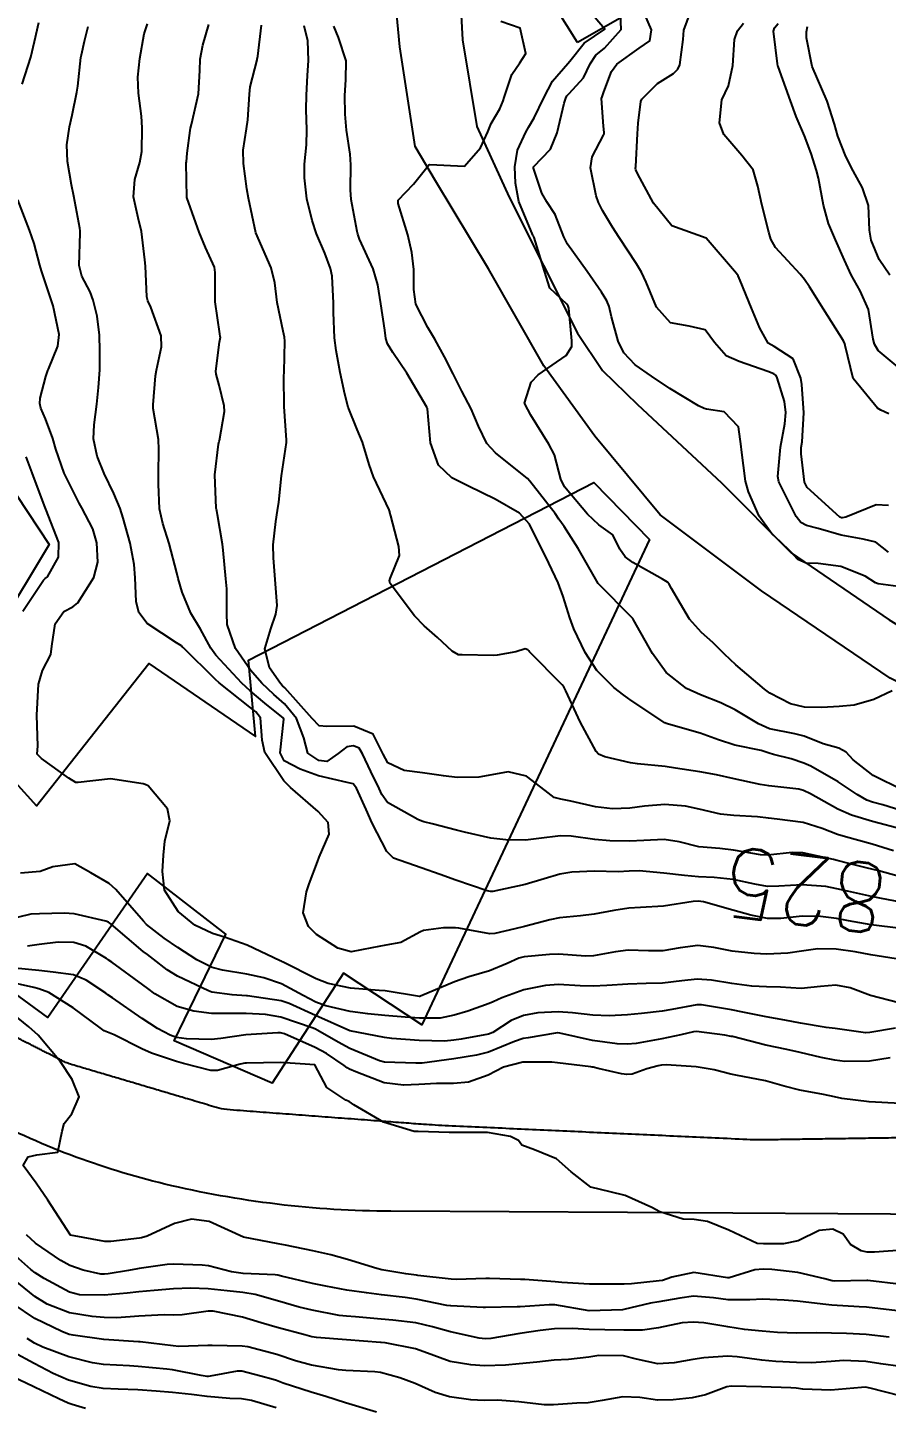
# Model space of a CAD drawing. Header units: metres. Extents: x 307586 to 320046, y 7427249 to 7434250.
# Drawn here: x 319321.3 to 319370.9, y 7429084.1 to 7429163.7 of the extents above; entities that cross this region are included whole.
import ezdxf
from ezdxf.enums import TextEntityAlignment as Align

# ---------------------------------------------------------------- set-up
doc = ezdxf.new("R2010")
doc.units = ezdxf.units.M
doc.header["$MEASUREMENT"] = 0
for name, color, linetype in [('Cotas', 45, 'Continuous'), ('Curvas de Nivel 1m', 11, 'Continuous'), ('Curvas de Nivel 5m', 15, 'Continuous'), ('Edificações', 30, 'Continuous'), ('Vias Primárias', 230, 'Continuous'), ('Vias Secundárias', 230, 'Continuous')]:
    doc.layers.add(name, color=color, linetype=linetype)
doc.styles.add('Style-STANDARD', font='STANDARD.shx')

msp = doc.modelspace()

# ---------------------------------------------------------------- linework, layer by layer
at = {"layer": 'Curvas de Nivel 1m', "flags": 128}
for points, elevation in [([(319371.179, 7429125.384), (319370.128, 7429124.885), (319368.987, 7429124.549), (319368.123, 7429124.472), (319367.135, 7429124.418), (319366.123, 7429124.445), (319365.315, 7429124.642), (319364.131, 7429125.245), (319363.822, 7429125.473), (319362.154, 7429126.887), (319361.509, 7429127.5), (319360.836, 7429128.176), (319360.175, 7429128.75), (319359.497, 7429129.527), (319358.449, 7429131.298), (319358.318, 7429131.539), (319358.214, 7429131.666), (319357.93, 7429131.829), (319356.225, 7429132.804), (319355.784, 7429133.122), (319355.467, 7429133.571), (319355.056, 7429134.393), (319354.247, 7429134.976), (319353.595, 7429135.597), (319352.276, 7429137.171), (319352.053, 7429137.613), (319351.691, 7429139.013), (319351.372, 7429139.624), (319350.328, 7429141.314), (319350.153, 7429141.642), (319349.973, 7429142.007), (319350.349, 7429143.215), (319350.761, 7429143.634), (319352.364, 7429144.761), (319352.704, 7429145.272), (319352.693, 7429145.607), (319352.518, 7429147.492), (319352.488, 7429147.609), (319352.404, 7429147.719), (319351.429, 7429148.64), (319351.117, 7429149.63), (319350.523, 7429151.568), (319350.492, 7429151.639), (319350.476, 7429151.663), (319350.454, 7429151.708), (319349.635, 7429153.648), (319349.437, 7429154.697), (319349.406, 7429155.651), (319349.555, 7429156.602), (319350.033, 7429157.645), (319350.215, 7429157.955), (319350.531, 7429158.483), (319351.072, 7429159.632), (319351.579, 7429160.603), (319352.463, 7429161.612), (319352.574, 7429161.752), (319353.403, 7429162.784), (319354.593, 7429163.59), (319352.906, 7429165.607)], 831), ([(319370.978, 7429133.389), (319370.242, 7429133.973), (319369.505, 7429134.143), (319368.242, 7429134.377), (319366.92, 7429134.759), (319366.248, 7429134.932), (319365.908, 7429135.103), (319365.644, 7429135.449), (319365.011, 7429136.72), (319364.654, 7429137.464), (319364.593, 7429137.773), (319364.743, 7429139.463), (319364.986, 7429140.798), (319365.052, 7429141.459), (319364.973, 7429142.094), (319364.549, 7429143.467), (319364.482, 7429143.596), (319364.355, 7429143.684), (319364.004, 7429143.826), (319362.362, 7429144.402), (319361.599, 7429144.736), (319360.924, 7429145.512), (319360.383, 7429146.225), (319359.466, 7429146.45), (319358.389, 7429146.638), (319357.587, 7429147.548), (319356.982, 7429148.989), (319356.727, 7429149.557), (319356.43, 7429150.052), (319355.42, 7429151.575), (319355.046, 7429152.168), (319354.468, 7429153.129), (319354.236, 7429153.592), (319354.096, 7429153.975), (319353.774, 7429155.597), (319353.879, 7429156.22), (319354.521, 7429157.469), (319354.556, 7429157.556), (319354.562, 7429157.589), (319354.562, 7429157.628), (319354.527, 7429157.995), (319354.418, 7429159.591), (319354.443, 7429159.692), (319354.549, 7429159.975), (319354.99, 7429161.16), (319355.292, 7429161.579), (319356.582, 7429162.494), (319357.208, 7429162.932), (319357.287, 7429163.553), (319356.609, 7429165.152)], 833), ([(319320.976, 7429160.422), (319321.479, 7429161.986), (319321.674, 7429162.886), (319321.929, 7429163.98)], 823), ([(319372.011, 7429114.55), (319370.407, 7429114.988), (319370.01, 7429115.088), (319369.764, 7429115.147), (319368.683, 7429115.41), (319368.015, 7429115.586), (319367.795, 7429115.643), (319366.022, 7429116.03), (319365.416, 7429116.055), (319364.019, 7429115.89), (319363.588, 7429115.906), (319362.023, 7429116.191), (319361.248, 7429116.274), (319360.026, 7429116.377), (319358.899, 7429116.658), (319358.032, 7429116.807), (319356.845, 7429116.737), (319356.03, 7429116.7), (319354.887, 7429116.72), (319354.031, 7429116.798), (319352.65, 7429116.987), (319352.034, 7429117.009), (319350.799, 7429116.855), (319350.03, 7429116.765), (319348.896, 7429116.781), (319348.031, 7429116.88), (319346.494, 7429117.218), (319346.038, 7429117.336), (319344.631, 7429117.701), (319344.157, 7429117.821), (319344.044, 7429117.854), (319343.808, 7429117.95), (319342.055, 7429118.93), (319341.731, 7429119.406), (319341.576, 7429119.737), (319341.087, 7429120.736), (319340.618, 7429121.752), (319340.42, 7429122.079), (319340.097, 7429122.212), (319339.704, 7429122.157), (319339.201, 7429121.769), (319338.549, 7429121.312), (319338.087, 7429121.36), (319337.455, 7429121.786), (319337.227, 7429122.664), (319336.811, 7429123.793), (319336.121, 7429124.631), (319335.496, 7429125.179), (319334.812, 7429125.82), (319334.144, 7429126.575), (319333.278, 7429127.839), (319332.804, 7429129.216), (319332.78, 7429129.844), (319332.776, 7429131.272), (319332.73, 7429131.845), (319332.574, 7429133.502), (319332.531, 7429133.847), (319332.25, 7429135.557), (319332.199, 7429135.797), (319332.188, 7429135.851), (319332.172, 7429135.933), (319332.098, 7429137.853), (319332.301, 7429139.623), (319332.344, 7429139.808), (319332.358, 7429139.849), (319332.658, 7429141.517), (319332.627, 7429141.847), (319332.345, 7429143.032), (319332.171, 7429143.673), (319332.15, 7429143.853), (319332.37, 7429145.522), (319332.41, 7429145.812), (319332.406, 7429145.85), (319332.375, 7429145.998), (319332.12, 7429147.854), (319332.113, 7429149.547), (319332.063, 7429149.855), (319331.561, 7429150.984), (319331.187, 7429151.869), (319331.003, 7429152.416), (319330.473, 7429153.88), (319330.445, 7429155.88), (319330.447, 7429155.927), (319330.501, 7429156.429), (319330.66, 7429157.739), (319330.682, 7429157.878), (319330.74, 7429158.091), (319331.156, 7429159.871), (319331.217, 7429161.216), (319331.249, 7429161.87), (319331.39, 7429162.677), (319331.741, 7429163.863)], 826), ([(319371.811, 7429131.376), (319370.381, 7429131.564), (319370.215, 7429131.616), (319369.618, 7429132.007), (319368.224, 7429132.571), (319366.913, 7429132.746), (319366.226, 7429132.768), (319365.745, 7429132.964), (319365.306, 7429133.454), (319364.751, 7429133.975), (319364.243, 7429134.46), (319363.501, 7429135.478), (319362.887, 7429136.87), (319362.73, 7429137.486), (319362.482, 7429139.307), (319362.466, 7429139.488), (319362.32, 7429140.631), (319361.49, 7429141.503), (319360.476, 7429141.66), (319360.335, 7429141.697), (319360.013, 7429141.847), (319358.346, 7429142.839), (319357.295, 7429143.551), (319356.359, 7429144.218), (319355.694, 7429144.898), (319355.366, 7429145.575), (319354.985, 7429146.99), (319354.844, 7429147.583), (319354.725, 7429147.904), (319354.411, 7429148.4), (319353.587, 7429149.598), (319352.447, 7429151.185), (319352.235, 7429151.613), (319351.732, 7429152.888), (319351.256, 7429153.628), (319350.967, 7429154.122), (319350.492, 7429155.577), (319350.483, 7429155.64), (319351.46, 7429156.674), (319351.854, 7429157.62), (319352.251, 7429159.325), (319352.349, 7429159.613), (319352.417, 7429159.739), (319352.547, 7429159.881), (319353.37, 7429160.793), (319353.761, 7429161.598), (319354.082, 7429162.09), (319354.582, 7429162.5), (319355.55, 7429163.576), (319355.501, 7429164.475)], 832), ([(319370.978, 7429136.097), (319370.27, 7429136.12), (319369.751, 7429135.922), (319368.509, 7429135.417), (319368.296, 7429135.376), (319368.253, 7429135.381), (319368.173, 7429135.421), (319366.278, 7429137.126), (319366.119, 7429137.442), (319365.924, 7429139.071), (319365.942, 7429139.445), (319365.985, 7429139.768), (319366.08, 7429141.444), (319365.973, 7429143.07), (319365.922, 7429143.446), (319365.474, 7429144.563), (319364.371, 7429145.28), (319364.037, 7429145.473), (319363.543, 7429146.321), (319363.069, 7429147.483), (319362.419, 7429149.09), (319362.291, 7429149.362), (319362.2, 7429149.493), (319360.453, 7429151.52), (319358.46, 7429152.243), (319357.41, 7429153.551), (319356.49, 7429155.266), (319356.395, 7429155.465), (319356.377, 7429155.562), (319356.386, 7429155.671), (319356.49, 7429157.561), (319356.529, 7429158.178), (319356.679, 7429159.421), (319356.735, 7429159.558), (319357.637, 7429160.468), (319358.565, 7429161.031), (319358.821, 7429161.285), (319358.925, 7429161.536), (319359.118, 7429163.005), (319359.158, 7429163.534), (319359.549, 7429164.585)], 834), ([(319372.218, 7429143.509), (319370.377, 7429145.033), (319370.163, 7429145.402), (319370.094, 7429145.695), (319369.812, 7429147.406), (319369.339, 7429148.485), (319368.828, 7429149.416), (319368.435, 7429150.255), (319367.908, 7429151.425), (319367.515, 7429152.377), (319367.215, 7429153.433), (319366.931, 7429154.993), (319366.817, 7429155.437), (319366.508, 7429156.424), (319366.119, 7429157.446), (319365.64, 7429158.559), (319365.316, 7429159.458), (319364.607, 7429161.435), (319364.596, 7429161.47), (319364.59, 7429161.486), (319364.574, 7429161.587), (319364.334, 7429163.473), (319364.397, 7429163.67), (319364.6, 7429163.932)], 836), ([(319371.694, 7429111.654), (319369.978, 7429111.88), (319368.67, 7429112.1), (319367.981, 7429112.235), (319367.054, 7429112.358), (319365.982, 7429112.369), (319364.758, 7429112.236), (319363.981, 7429112.232), (319363.026, 7429112.436), (319361.985, 7429112.722), (319360.302, 7429113.194), (319359.99, 7429113.238), (319359.692, 7429113.216), (319357.987, 7429112.957), (319356.666, 7429112.874), (319355.986, 7429112.837), (319355.112, 7429112.701), (319353.982, 7429112.48), (319353.188, 7429112.391), (319351.98, 7429112.272), (319351.431, 7429112.163), (319349.974, 7429111.77), (319349.414, 7429111.638), (319348.252, 7429111.373), (319347.968, 7429111.347), (319346.183, 7429111.678), (319345.973, 7429111.706), (319345.292, 7429111.69), (319344.135, 7429111.543), (319343.969, 7429111.474), (319342.826, 7429110.855), (319341.957, 7429110.702), (319341.147, 7429110.546), (319339.951, 7429110.305), (319339.189, 7429110.526), (319337.966, 7429111.32), (319337.503, 7429111.785), (319337.199, 7429112.569), (319337.384, 7429113.786), (319337.544, 7429114.237), (319338.01, 7429115.513), (319338.118, 7429115.778), (319338.691, 7429117.112), (319338.64, 7429117.774), (319338.049, 7429118.417), (319336.455, 7429119.796), (319336.069, 7429120.179), (319334.97, 7429121.817), (319334.826, 7429122.545), (319334.728, 7429123.821), (319334.463, 7429124.172), (319334.119, 7429124.45), (319332.348, 7429125.848), (319332.136, 7429126.036), (319330.262, 7429127.879), (319330.215, 7429127.931), (319330.164, 7429127.986), (319329.882, 7429128.167), (319328.177, 7429129.271), (319327.703, 7429129.905), (319327.554, 7429130.541), (319327.492, 7429131.907), (319327.435, 7429132.688), (319327.207, 7429133.91), (319326.799, 7429135.363), (319326.623, 7429135.916), (319326.266, 7429136.79), (319325.704, 7429137.929), (319325.297, 7429138.939), (319325.081, 7429139.938), (319325.12, 7429140.747), (319325.277, 7429141.936), (319325.372, 7429142.9), (319325.457, 7429143.933), (319325.448, 7429145.018), (319325.439, 7429145.934), (319325.3, 7429147.026), (319325.072, 7429147.94), (319324.898, 7429148.433), (319324.417, 7429149.339), (319324.267, 7429149.952), (319324.328, 7429151.838), (319324.321, 7429151.951), (319324.293, 7429152.103), (319323.962, 7429153.955), (319323.822, 7429154.614), (319323.586, 7429155.959), (319323.555, 7429156.912), (319323.701, 7429157.958), (319323.856, 7429158.63), (319324.135, 7429159.954), (319324.19, 7429160.31), (319324.364, 7429161.952), (319324.392, 7429162.125), (319324.577, 7429162.901), (319324.789, 7429163.748)], 824), ([(319371.262, 7429116.146), (319370.03, 7429116.536), (319368.5, 7429116.949), (319368.038, 7429117.089), (319367.155, 7429117.429), (319366.046, 7429117.787), (319364.551, 7429117.966), (319364.048, 7429118.027), (319363.408, 7429118.117), (319362.05, 7429118.188), (319361.285, 7429118.263), (319360.053, 7429118.544), (319359.261, 7429118.728), (319358.056, 7429118.816), (319356.885, 7429118.721), (319356.053, 7429118.614), (319355.051, 7429118.574), (319354.054, 7429118.684), (319352.644, 7429119.017), (319352.058, 7429119.133), (319351.679, 7429119.234), (319351.163, 7429119.624), (319350.075, 7429120.466), (319349.017, 7429120.712), (319348.076, 7429120.537), (319347.333, 7429120.408), (319346.074, 7429120.39), (319345.297, 7429120.47), (319344.077, 7429120.641), (319343.012, 7429120.788), (319342.085, 7429121.23), (319341.805, 7429121.734), (319341.238, 7429122.877), (319340.109, 7429123.34), (319338.563, 7429123.321), (319338.109, 7429123.37), (319337.718, 7429123.784), (319336.131, 7429125.558), (319336.004, 7429125.675), (319335.876, 7429125.804), (319335.238, 7429126.722), (319334.986, 7429127.818), (319335.33, 7429128.968), (319335.622, 7429129.808), (319335.685, 7429130.313), (319335.57, 7429131.81), (319335.48, 7429133.065), (319335.464, 7429133.812), (319335.607, 7429135.17), (319335.717, 7429135.808), (319335.779, 7429136.288), (319335.941, 7429137.805), (319336.225, 7429139.724), (319336.237, 7429139.801), (319336.234, 7429139.871), (319336.101, 7429141.803), (319336.078, 7429143.532), (319336.089, 7429143.804), (319336.141, 7429145.574), (319336.119, 7429145.804), (319336.029, 7429146.154), (319335.692, 7429147.811), (319335.552, 7429148.951), (319335.338, 7429149.816), (319334.453, 7429151.83), (319334.033, 7429153.834), (319333.94, 7429154.374), (319333.739, 7429155.838), (319333.736, 7429156.606), (319333.917, 7429157.836), (319334.002, 7429158.362), (319334.09, 7429159.835), (319334.124, 7429160.26), (319334.533, 7429161.83), (319334.543, 7429161.86), (319334.575, 7429162.048), (319334.792, 7429163.827)], 827), ([(319371.809, 7429117.372), (319370.047, 7429117.834), (319368.839, 7429118.197), (319368.054, 7429118.56), (319366.463, 7429119.436), (319366.066, 7429119.628), (319365.806, 7429119.704), (319364.069, 7429119.908), (319363.567, 7429119.979), (319362.075, 7429120.3), (319361.053, 7429120.531), (319360.081, 7429120.711), (319358.688, 7429120.927), (319358.085, 7429121.007), (319356.478, 7429121.165), (319356.088, 7429121.219), (319354.606, 7429121.582), (319354.243, 7429121.736), (319354.096, 7429121.888), (319353.181, 7429123.599), (319352.36, 7429125.379), (319352.229, 7429125.609), (319352.135, 7429125.733), (319350.246, 7429127.639), (319350.213, 7429127.689), (319350.164, 7429127.759), (319349.995, 7429127.811), (319349.464, 7429127.647), (319348.379, 7429127.438), (319348.16, 7429127.435), (319346.366, 7429127.472), (319346.16, 7429127.466), (319345.787, 7429127.686), (319344.937, 7429128.465), (319344.177, 7429129.133), (319343.619, 7429129.716), (319342.211, 7429131.588), (319342.182, 7429131.73), (319342.214, 7429131.876), (319342.75, 7429133.202), (319342.716, 7429133.725), (319342.251, 7429135.502), (319342.201, 7429135.679), (319342.187, 7429135.731), (319342.145, 7429135.841), (319341.249, 7429137.746), (319340.993, 7429138.453), (319340.609, 7429139.755), (319340.314, 7429140.485), (319339.795, 7429141.765), (319339.594, 7429142.514), (319339.331, 7429143.77), (319339.1, 7429145.038), (319339.005, 7429145.774), (319338.938, 7429147.231), (319338.943, 7429147.775), (319338.87, 7429149.324), (319338.763, 7429149.777), (319338.436, 7429150.656), (319337.968, 7429151.785), (319337.708, 7429152.54), (319337.405, 7429153.791), (319337.263, 7429155.014), (319337.273, 7429155.792), (319337.378, 7429156.923), (319337.402, 7429157.791), (319337.358, 7429158.968), (319337.376, 7429159.792), (319337.438, 7429160.913), (319337.499, 7429161.791), (319337.455, 7429162.92), (319337.248, 7429163.793)], 828), ([(319372.053, 7429118.352), (319370.644, 7429118.797), (319370.059, 7429118.951), (319369.732, 7429119.068), (319369.166, 7429119.403), (319368.074, 7429120.129), (319366.485, 7429121.038), (319366.09, 7429121.214), (319365.365, 7429121.451), (319364.339, 7429121.71), (319364.096, 7429121.792), (319363.63, 7429121.942), (319362.101, 7429122.255), (319361.156, 7429122.556), (319360.107, 7429122.941), (319358.15, 7429123.502), (319358.113, 7429123.518), (319358.065, 7429123.54), (319356.126, 7429124.826), (319355.691, 7429125.129), (319355.118, 7429125.575), (319354.148, 7429126.566), (319353.465, 7429127.597), (319352.811, 7429128.969), (319352.574, 7429129.606), (319352.201, 7429130.83), (319351.906, 7429131.615), (319351.36, 7429132.759), (319350.941, 7429133.629), (319350.704, 7429134.099), (319350.247, 7429135.004), (319349.683, 7429135.646), (319348.265, 7429136.459), (319346.739, 7429137.213), (319346.279, 7429137.428), (319345.772, 7429137.688), (319345.001, 7429138.41), (319344.531, 7429139.707), (319344.363, 7429141.679), (319344.358, 7429141.71), (319344.352, 7429141.729), (319344.334, 7429141.776), (319343.183, 7429143.722), (319342.365, 7429144.932), (319342.053, 7429145.418), (319341.961, 7429145.736), (319341.899, 7429146.218), (319341.666, 7429147.741), (319341.501, 7429148.831), (319341.222, 7429149.748), (319340.449, 7429151.466), (319340.341, 7429151.761), (319340.303, 7429151.913), (319339.968, 7429153.765), (319339.917, 7429154.327), (319339.946, 7429155.765), (319339.894, 7429156.374), (319339.684, 7429157.768), (319339.62, 7429158.681), (319339.586, 7429159.77), (319339.651, 7429160.674), (319339.676, 7429161.769), (319339.234, 7429163.126), (319338.951, 7429163.776)], 829), ([(319371.045, 7429149.391), (319370.436, 7429150.288), (319369.967, 7429151.405), (319369.875, 7429151.989), (319369.815, 7429153.407), (319369.472, 7429154.426), (319368.928, 7429155.416), (319368.511, 7429156.246), (319368.053, 7429157.425), (319367.85, 7429158.106), (319367.437, 7429159.431), (319366.573, 7429161.44), (319366.247, 7429163.103), (319366.25, 7429163.445), (319366.298, 7429163.744)], 837), ([(319371.412, 7429109.914), (319369.954, 7429110.148), (319369.049, 7429110.311), (319367.959, 7429110.472), (319366.901, 7429110.488), (319365.957, 7429110.354), (319365.173, 7429110.233), (319363.954, 7429110.182), (319363.213, 7429110.219), (319361.956, 7429110.353), (319360.893, 7429110.567), (319359.96, 7429110.679), (319358.946, 7429110.537), (319357.955, 7429110.375), (319357.129, 7429110.375), (319355.956, 7429110.4), (319355.215, 7429110.311), (319353.95, 7429110.076), (319353.479, 7429110.066), (319351.951, 7429110.175), (319351.406, 7429110.16), (319349.949, 7429110.029), (319349.629, 7429109.954), (319348.968, 7429109.645), (319347.938, 7429109.217), (319346.744, 7429108.863), (319345.932, 7429108.586), (319343.961, 7429107.747), (319343.923, 7429107.74), (319343.898, 7429107.735), (319341.926, 7429108.062), (319341.575, 7429108.085), (319339.927, 7429108.208), (319338.64, 7429108.479), (319337.933, 7429108.749), (319336.002, 7429109.74), (319335.943, 7429109.772), (319335.924, 7429109.782), (319335.869, 7429109.801), (319333.956, 7429110.699), (319332.646, 7429111.154), (319331.958, 7429111.374), (319330.931, 7429111.86), (319329.974, 7429112.636), (319329.189, 7429113.882), (319329.074, 7429114.96), (319329.131, 7429115.889), (319329.212, 7429116.701), (319329.485, 7429117.886), (319329.355, 7429118.581), (319328.242, 7429119.898), (319328.064, 7429119.98), (319327.953, 7429120.012), (319326.067, 7429120.297), (319324.201, 7429120.085), (319324.064, 7429120.092), (319323.669, 7429120.351), (319322.078, 7429121.478), (319321.84, 7429121.733), (319321.853, 7429121.973), (319321.868, 7429122.191), (319321.825, 7429123.974), (319321.92, 7429125.762), (319321.978, 7429125.972), (319322.014, 7429126.092), (319322.142, 7429126.558), (319322.635, 7429127.486), (319322.675, 7429127.965), (319322.883, 7429129.256), (319323.367, 7429129.958), (319323.893, 7429130.246), (319324.188, 7429130.476), (319325.108, 7429131.936), (319325.338, 7429132.812), (319325.288, 7429133.934), (319325.048, 7429134.745), (319324.415, 7429135.948), (319324.257, 7429136.224), (319323.396, 7429137.959), (319322.916, 7429139.345), (319322.732, 7429139.966), (319322.314, 7429141.09), (319322.054, 7429141.708), (319321.983, 7429141.975), (319322.006, 7429142.297), (319322.347, 7429143.547), (319322.444, 7429143.877), (319322.482, 7429143.969), (319323.039, 7429145.291), (319323.115, 7429145.963), (319322.752, 7429147.612), (319322.643, 7429147.968), (319322.41, 7429148.662), (319322.078, 7429149.633), (319321.988, 7429149.977), (319321.671, 7429151.217), (319321.395, 7429151.986), (319320.717, 7429153.748)], 823), ([(319321.009, 7429129.988), (319322.201, 7429131.774), (319322.306, 7429131.865), (319322.432, 7429131.968), (319323.078, 7429133.103), (319323.08, 7429133.962), (319322.337, 7429135.884), (319322.298, 7429135.97), (319322.254, 7429136.071), (319321.545, 7429137.981), (319321.199, 7429138.893)], 822), ([(319371.575, 7429107.373), (319369.927, 7429107.792), (319368.757, 7429108.234), (319367.933, 7429108.393), (319367.056, 7429108.304), (319365.931, 7429108.2), (319364.738, 7429108.265), (319363.931, 7429108.289), (319363.079, 7429108.331), (319361.933, 7429108.492), (319360.76, 7429108.677), (319359.935, 7429108.727), (319359.047, 7429108.636), (319357.933, 7429108.513), (319356.996, 7429108.486), (319355.932, 7429108.455), (319354.722, 7429108.369), (319353.93, 7429108.329), (319353.174, 7429108.354), (319351.931, 7429108.417), (319351.173, 7429108.375), (319349.928, 7429108.112), (319348.664, 7429107.649), (319348.149, 7429107.427), (319347.918, 7429107.325), (319346.689, 7429106.894), (319345.907, 7429106.652), (319345.106, 7429106.491), (319343.904, 7429106.479), (319343.075, 7429106.549), (319341.907, 7429106.645), (319340.921, 7429106.727), (319339.91, 7429106.871), (319338.497, 7429107.189), (319337.917, 7429107.407), (319337.19, 7429107.787), (319335.93, 7429108.462), (319334.925, 7429108.807), (319333.935, 7429109.026), (319332.528, 7429109.253), (319331.938, 7429109.404), (319331.047, 7429109.859), (319329.95, 7429110.562), (319329.174, 7429111.101), (319328.149, 7429111.897), (319327.966, 7429112.077), (319326.38, 7429113.916), (319325.996, 7429114.253), (319324.941, 7429114.875), (319324.007, 7429115.395), (319322.748, 7429115.22), (319322.003, 7429114.946), (319320.882, 7429114.861)], 822), ([(319371.375, 7429105.901), (319369.897, 7429105.645), (319369.649, 7429105.641), (319367.9, 7429105.884), (319367.376, 7429105.95), (319365.904, 7429106.201), (319364.989, 7429106.371), (319363.909, 7429106.558), (319362.571, 7429106.826), (319361.915, 7429106.959), (319360.174, 7429107.253), (319359.919, 7429107.256), (319358.466, 7429106.98), (319357.913, 7429106.886), (319356.71, 7429106.753), (319355.91, 7429106.67), (319354.86, 7429106.624), (319353.909, 7429106.662), (319352.73, 7429106.782), (319351.912, 7429106.849), (319350.736, 7429106.796), (319349.908, 7429106.644), (319349.189, 7429106.355), (319348.146, 7429105.656), (319347.892, 7429105.554), (319346.3, 7429105.265), (319345.888, 7429105.203), (319345.357, 7429105.157), (319343.888, 7429105.196), (319342.311, 7429105.304), (319341.889, 7429105.358), (319339.893, 7429105.75), (319337.906, 7429106.639), (319336.374, 7429107.337), (319335.918, 7429107.481), (319333.986, 7429107.765), (319333.922, 7429107.771), (319333.086, 7429107.838), (319331.924, 7429107.992), (319331.725, 7429108.052), (319329.933, 7429108.9), (319329.338, 7429109.28), (319328.552, 7429109.891), (319328.199, 7429110.15), (319327.947, 7429110.342), (319326.1, 7429111.919), (319325.964, 7429112.021), (319325.801, 7429112.087), (319323.971, 7429112.507), (319323.387, 7429112.54), (319321.971, 7429112.517), (319321.465, 7429112.48), (319319.965, 7429112.127)], 821), ([(319371.673, 7429101.553), (319369.855, 7429101.642), (319368.29, 7429101.847), (319367.858, 7429101.932), (319367.217, 7429102.069), (319365.862, 7429102.329), (319364.959, 7429102.548), (319363.867, 7429102.862), (319362.163, 7429103.194), (319361.871, 7429103.254), (319360.908, 7429103.5), (319359.875, 7429103.68), (319358.135, 7429103.796), (319357.875, 7429103.772), (319357.688, 7429103.729), (319357.031, 7429103.548), (319356.181, 7429103.246), (319355.87, 7429103.225), (319355.57, 7429103.265), (319354.219, 7429103.585), (319353.927, 7429103.643), (319353.874, 7429103.651), (319353.8, 7429103.665), (319351.876, 7429103.905), (319351.551, 7429103.939), (319349.876, 7429103.945), (319348.76, 7429103.647), (319347.868, 7429103.196), (319346.742, 7429102.794), (319345.863, 7429102.709), (319344.88, 7429102.711), (319343.862, 7429102.653), (319342.973, 7429102.608), (319341.863, 7429102.752), (319340.238, 7429103.378), (319339.871, 7429103.53), (319339.733, 7429103.614), (319339.562, 7429103.755), (319338.543, 7429104.434), (319337.883, 7429104.791), (319336.113, 7429105.575), (319335.891, 7429105.632), (319335.721, 7429105.632), (319333.89, 7429105.525), (319332.432, 7429105.3), (319331.887, 7429105.248), (319330.454, 7429105.298), (319329.888, 7429105.372), (319329.513, 7429105.499), (319328.791, 7429105.887), (319327.901, 7429106.463), (319326.183, 7429107.653), (319325.922, 7429107.837), (319325.796, 7429107.922), (319324.672, 7429108.68), (319323.933, 7429108.987), (319322.762, 7429109.135), (319321.936, 7429109.234), (319320.543, 7429109.378)], 819), ([(319371.75, 7429093.084), (319370.164, 7429092.97), (319369.749, 7429092.975), (319369.392, 7429093.038), (319368.787, 7429093.404), (319368.352, 7429094.005), (319367.762, 7429094.297), (319366.967, 7429094.222), (319365.755, 7429093.627), (319364.906, 7429093.453), (319363.753, 7429093.441), (319363.4, 7429093.474), (319361.76, 7429094.231), (319360.528, 7429094.74), (319359.766, 7429094.862), (319359.129, 7429094.882), (319357.771, 7429095.307), (319357.313, 7429095.545), (319355.783, 7429096.24), (319354.902, 7429096.458), (319353.79, 7429096.717), (319352.656, 7429097.601), (319351.81, 7429098.36), (319350.55, 7429098.888), (319349.818, 7429099.143), (319349.61, 7429099.423), (319349.162, 7429099.64), (319347.826, 7429099.88), (319347.602, 7429099.886), (319345.826, 7429099.882), (319345.622, 7429099.888), (319343.826, 7429099.928), (319343.595, 7429099.944), (319341.834, 7429100.473), (319340.123, 7429101.473), (319339.852, 7429101.665), (319339.648, 7429101.753), (319338.563, 7429102.473), (319337.873, 7429103.78), (319335.874, 7429103.928), (319333.928, 7429103.883), (319333.873, 7429103.878), (319333.83, 7429103.874), (319333.558, 7429103.833), (319332.253, 7429103.461), (319331.867, 7429103.465), (319330.28, 7429103.866), (319329.874, 7429103.973), (319328.443, 7429104.456), (319327.881, 7429104.714), (319326.287, 7429105.518), (319325.89, 7429105.67), (319325.714, 7429105.745), (319325.464, 7429105.926), (319323.91, 7429107.08), (319322.514, 7429107.964), (319321.925, 7429108.182), (319321.65, 7429108.248), (319319.929, 7429108.64)], 818), ([(319371.729, 7429091.108), (319369.787, 7429091.335), (319369.732, 7429091.342), (319367.848, 7429091.301), (319367.731, 7429091.315), (319367.306, 7429091.424), (319365.737, 7429091.801), (319364.243, 7429091.968), (319363.738, 7429091.991), (319363.259, 7429091.953), (319361.778, 7429091.49), (319361.744, 7429091.479), (319361.685, 7429091.49), (319359.736, 7429091.802), (319358.463, 7429091.529), (319357.926, 7429091.342), (319357.729, 7429091.306), (319356.133, 7429091.149), (319355.726, 7429091.122), (319354.19, 7429091.119), (319353.726, 7429091.13), (319352.12, 7429091.213), (319351.727, 7429091.247), (319349.975, 7429091.382), (319349.729, 7429091.392), (319347.946, 7429091.44), (319347.73, 7429091.443), (319346.019, 7429091.386), (319345.729, 7429091.401), (319343.814, 7429091.627), (319343.732, 7429091.636), (319343.115, 7429091.716), (319341.735, 7429091.956), (319341.444, 7429092.025), (319339.741, 7429092.537), (319338.791, 7429092.812), (319337.746, 7429093.052), (319336.169, 7429093.375), (319335.748, 7429093.458), (319333.753, 7429093.83), (319331.762, 7429094.733), (319330.743, 7429094.88), (319329.76, 7429094.616), (319328.178, 7429093.894), (319327.854, 7429093.796), (319327.751, 7429093.778), (319326.081, 7429093.584), (319325.748, 7429093.586), (319323.753, 7429093.95), (319322.46, 7429095.963), (319321.788, 7429096.945), (319321.025, 7429097.978), (319321.309, 7429098.474), (319321.809, 7429098.599), (319323.032, 7429098.736), (319323.283, 7429099.955), (319323.388, 7429100.393), (319323.833, 7429100.965), (319324.26, 7429101.944), (319323.858, 7429102.934), (319323.176, 7429103.957), (319321.888, 7429105.504), (319321.352, 7429105.975), (319319.91, 7429107.152)], 817), ([(319371.499, 7429089.579), (319369.709, 7429089.792), (319369.289, 7429089.816), (319367.71, 7429089.9), (319367.177, 7429089.96), (319365.713, 7429090.133), (319364.961, 7429090.205), (319363.715, 7429090.257), (319362.98, 7429090.211), (319361.714, 7429090.216), (319360.882, 7429090.332), (319359.717, 7429090.423), (319358.922, 7429090.315), (319357.711, 7429090.109), (319357.231, 7429090.024), (319355.704, 7429089.66), (319355.617, 7429089.648), (319353.703, 7429089.59), (319351.708, 7429089.918), (319351.387, 7429089.934), (319349.706, 7429089.814), (319349.534, 7429089.804), (319347.705, 7429089.774), (319347.587, 7429089.779), (319345.706, 7429089.871), (319345.491, 7429089.898), (319343.711, 7429090.26), (319343.077, 7429090.352), (319341.714, 7429090.501), (319340.842, 7429090.613), (319339.718, 7429090.774), (319338.494, 7429090.996), (319337.724, 7429091.164), (319335.943, 7429091.575), (319335.721, 7429091.638), (319335.578, 7429091.658), (319333.722, 7429091.744), (319333.05, 7429091.837), (319331.728, 7429092.178), (319331.356, 7429092.227), (319329.729, 7429092.281), (319329.349, 7429092.255), (319327.725, 7429092.024), (319327.62, 7429092.006), (319327.11, 7429091.906), (319325.929, 7429091.709), (319325.721, 7429091.692), (319325.503, 7429091.705), (319324.495, 7429091.938), (319323.727, 7429092.201), (319323.201, 7429092.485), (319321.746, 7429093.493), (319321.222, 7429093.975)], 816), ([(319371.668, 7429086.366), (319370.529, 7429086.523), (319369.672, 7429086.663), (319368.379, 7429086.703), (319367.671, 7429086.651), (319366.519, 7429086.583), (319365.67, 7429086.602), (319364.465, 7429086.664), (319363.672, 7429086.728), (319362.243, 7429086.916), (319361.675, 7429086.961), (319360.308, 7429086.869), (319359.672, 7429086.768), (319358.611, 7429086.583), (319357.667, 7429086.511), (319356.43, 7429086.794), (319355.674, 7429086.991), (319354.258, 7429086.997), (319353.673, 7429086.903), (319352.498, 7429086.775), (319351.67, 7429086.728), (319350.669, 7429086.619), (319349.666, 7429086.512), (319348.872, 7429086.435), (319347.664, 7429086.409), (319346.869, 7429086.464), (319345.668, 7429086.66), (319344.156, 7429087.222), (319343.678, 7429087.391), (319341.92, 7429087.728), (319341.683, 7429087.757), (319341.653, 7429087.761), (319339.684, 7429087.908), (319337.955, 7429088.045), (319337.686, 7429088.087), (319337.278, 7429088.193), (319335.691, 7429088.622), (319334.77, 7429088.89), (319333.697, 7429089.217), (319331.99, 7429089.558), (319331.7, 7429089.562), (319330.205, 7429089.357), (319329.698, 7429089.34), (319329.169, 7429089.35), (319327.697, 7429089.28), (319326.428, 7429089.18), (319325.696, 7429089.194), (319325.016, 7429089.25), (319323.698, 7429089.463), (319322.409, 7429089.963), (319321.707, 7429090.414), (319319.758, 7429091.99)], 814), ([(319371.646, 7429084.668), (319369.919, 7429085.118), (319369.651, 7429085.17), (319369.416, 7429085.159), (319367.649, 7429084.993), (319366.024, 7429085.061), (319365.65, 7429085.11), (319365.339, 7429085.134), (319363.65, 7429085.189), (319361.9, 7429085.238), (319361.65, 7429085.196), (319360.421, 7429084.727), (319359.643, 7429084.549), (319358.548, 7429084.432), (319357.642, 7429084.43), (319356.622, 7429084.572), (319355.643, 7429084.614), (319354.457, 7429084.394), (319353.64, 7429084.273), (319352.993, 7429084.243), (319351.638, 7429084.156), (319351.093, 7429084.161), (319349.64, 7429084.324), (319348.408, 7429084.416), (319347.64, 7429084.407), (319346.873, 7429084.435), (319345.642, 7429084.621), (319344.818, 7429084.866), (319343.65, 7429085.385), (319342.778, 7429085.719), (319341.657, 7429086.017), (319341.327, 7429086.064), (319339.659, 7429086.143), (319339.233, 7429086.182), (319337.663, 7429086.434), (319336.756, 7429086.7), (319335.672, 7429087.061), (319334.005, 7429087.498), (319333.679, 7429087.545), (319331.939, 7429087.588), (319331.679, 7429087.578), (319330.019, 7429087.525), (319329.678, 7429087.552), (319327.791, 7429087.788), (319327.681, 7429087.798), (319325.683, 7429087.92), (319323.909, 7429088.17), (319323.686, 7429088.222), (319323.262, 7429088.379), (319321.695, 7429089.142), (319320.457, 7429089.982)], 813), ([(319341.426, 7429083.732), (319339.638, 7429084.272), (319338.502, 7429084.627), (319337.644, 7429084.875), (319336.037, 7429085.408), (319335.65, 7429085.548), (319335.455, 7429085.607), (319334.749, 7429085.814), (319333.657, 7429086.092), (319333.387, 7429086.103), (319332.043, 7429085.846), (319331.711, 7429085.791), (319331.652, 7429085.792), (319331.306, 7429085.853), (319329.657, 7429086.165), (319329.319, 7429086.214), (319327.66, 7429086.365), (319327.17, 7429086.395), (319325.661, 7429086.481), (319325.024, 7429086.568), (319323.667, 7429086.922), (319322.158, 7429087.482), (319321.679, 7429087.716), (319321.26, 7429087.974)], 812), ([(319335.635, 7429083.974), (319334.217, 7429084.4), (319333.64, 7429084.497), (319332.953, 7429084.524), (319331.641, 7429084.639), (319330.744, 7429084.757), (319329.643, 7429084.864), (319328.707, 7429084.947), (319327.644, 7429085.027), (319326.506, 7429085.049), (319325.645, 7429085.087), (319324.932, 7429085.217), (319323.649, 7429085.586), (319322.753, 7429085.959), (319321.661, 7429086.53), (319320.461, 7429087.192)], 811)]:
    msp.add_lwpolyline(points, dxfattribs=dict(at, elevation=elevation))
at = {"layer": 'Curvas de Nivel 5m', "flags": 128}
for points, elevation in [([(319371.99, 7429113.119), (319370.562, 7429113.384), (319369.994, 7429113.503), (319368.437, 7429113.853), (319367.998, 7429113.951), (319367.348, 7429114.078), (319366, 7429114.189), (319364.64, 7429114.101), (319363.999, 7429114.081), (319363.264, 7429114.213), (319362.003, 7429114.487), (319360.905, 7429114.6), (319360.004, 7429114.648), (319359.197, 7429114.714), (319358.006, 7429114.861), (319356.577, 7429114.985), (319356.007, 7429114.965), (319355.375, 7429114.937), (319354.007, 7429114.964), (319352.699, 7429114.91), (319352.005, 7429114.791), (319351.098, 7429114.523), (319349.999, 7429114.202), (319348.133, 7429113.797), (319347.994, 7429113.797), (319347.818, 7429113.839), (319346.001, 7429114.452), (319345.092, 7429114.782), (319344.007, 7429115.156), (319342.399, 7429115.726), (319342.019, 7429116.108), (319341.178, 7429117.743), (319340.828, 7429118.526), (319340.269, 7429119.757), (319340.067, 7429120.02), (319339.739, 7429120.092), (319338.073, 7429120.471), (319337.01, 7429120.86), (319336.086, 7429121.347), (319335.855, 7429121.804), (319336.069, 7429123.758), (319336.056, 7429123.801), (319334.985, 7429124.681), (319334.128, 7429125.388), (319333.646, 7429125.835), (319332.157, 7429127.438), (319331.858, 7429127.855), (319331.256, 7429128.946), (319330.704, 7429129.872), (319330.201, 7429131.078), (319329.979, 7429131.882), (319329.898, 7429132.201), (319329.459, 7429133.888), (319329.094, 7429135.042), (319328.905, 7429135.893), (319328.847, 7429137.321), (319328.839, 7429137.894), (319328.869, 7429139.322), (319328.842, 7429139.895), (319328.536, 7429141.683), (319328.524, 7429141.898), (319328.673, 7429143.573), (319328.723, 7429143.896), (319329.013, 7429145.247), (319328.988, 7429145.894), (319328.397, 7429147.534), (319328.233, 7429147.902), (319328.163, 7429148.145), (319328.086, 7429149.903), (319328.057, 7429150.273), (319327.861, 7429151.906), (319327.665, 7429152.704), (319327.391, 7429153.911), (319327.483, 7429154.91), (319327.772, 7429155.907), (319327.877, 7429156.531), (319327.906, 7429157.906), (319327.867, 7429158.569), (319327.693, 7429159.908), (319327.639, 7429160.822), (319327.758, 7429161.908), (319328.016, 7429163.337), (319328.207, 7429163.906)], 825), ([(319371.792, 7429119.648), (319370.08, 7429120.5), (319368.928, 7429121.407), (319368.532, 7429121.85), (319368.099, 7429122.076), (319367.202, 7429122.328), (319366.106, 7429122.764), (319365.571, 7429122.912), (319364.11, 7429123.199), (319363.463, 7429123.476), (319362.121, 7429124.295), (319361.306, 7429124.684), (319360.129, 7429125.161), (319359.321, 7429125.528), (319358.146, 7429126.439), (319357.361, 7429127.548), (319356.252, 7429129.489), (319356.21, 7429129.56), (319356.183, 7429129.594), (319354.213, 7429131.59), (319353.07, 7429133.602), (319352.246, 7429134.871), (319351.943, 7429135.308), (319351.732, 7429135.618), (319350.281, 7429137.488), (319350.134, 7429137.641), (319348.298, 7429139.128), (319347.789, 7429139.665), (319347.319, 7429140.668), (319346.881, 7429141.675), (319346.343, 7429142.693), (319346.017, 7429143.352), (319345.854, 7429143.687), (319345.34, 7429144.673), (319344.784, 7429145.704), (319344.383, 7429146.376), (319343.697, 7429147.717), (319343.576, 7429148.554), (319343.585, 7429149.718), (319343.461, 7429150.697), (319343.234, 7429151.722), (319342.671, 7429153.528), (319342.681, 7429153.728), (319343.562, 7429154.639), (319344.413, 7429155.711), (319344.449, 7429155.755), (319344.494, 7429155.776), (319346.493, 7429155.68), (319347.432, 7429156.747), (319347.851, 7429157.667), (319348.045, 7429158.148), (319348.536, 7429158.992), (319348.731, 7429159.468), (319348.784, 7429159.658), (319349.23, 7429160.986), (319349.688, 7429161.649), (319350.035, 7429162.189), (319349.724, 7429163.649), (319348.597, 7429164.046)], 830), ([(319370.991, 7429141.39), (319370.531, 7429141.593), (319370.336, 7429141.714), (319368.936, 7429143.414), (319368.469, 7429145.322), (319368.447, 7429145.419), (319368.376, 7429145.604), (319367.225, 7429147.432), (319366.416, 7429148.711), (319366.123, 7429149.148), (319365.868, 7429149.448), (319364.446, 7429150.994), (319364.183, 7429151.473), (319364.065, 7429151.866), (319363.654, 7429153.478), (319363.425, 7429154.539), (319363.162, 7429155.483), (319362.505, 7429156.311), (319361.475, 7429157.506), (319361.216, 7429158.196), (319361.361, 7429159.508), (319361.736, 7429160.322), (319361.99, 7429161.499), (319362.093, 7429163.003), (319362.252, 7429163.495), (319362.597, 7429163.935)], 835), ([(319371.073, 7429104.186), (319369.879, 7429104), (319368.448, 7429103.981), (319367.879, 7429104.049), (319367.089, 7429104.22), (319365.884, 7429104.504), (319365.103, 7429104.67), (319363.887, 7429104.924), (319361.967, 7429105.415), (319361.892, 7429105.43), (319361.519, 7429105.494), (319359.896, 7429105.71), (319359.71, 7429105.699), (319358.994, 7429105.523), (319357.89, 7429105.285), (319356.417, 7429105.026), (319355.887, 7429104.973), (319355.314, 7429104.996), (319353.889, 7429105.195), (319352.012, 7429105.609), (319351.893, 7429105.632), (319351.869, 7429105.634), (319351.754, 7429105.611), (319350.173, 7429105.345), (319349.89, 7429105.302), (319349.39, 7429105.14), (319347.882, 7429104.527), (319347.201, 7429104.345), (319345.878, 7429104.139), (319344.056, 7429103.889), (319343.875, 7429103.879), (319343.697, 7429103.89), (319341.875, 7429103.948), (319341.595, 7429104.014), (319339.883, 7429104.736), (319339.218, 7429105.091), (319338.038, 7429105.778), (319337.894, 7429105.851), (319337.774, 7429105.902), (319335.904, 7429106.539), (319335.018, 7429106.702), (319333.907, 7429106.755), (319332.993, 7429106.753), (319331.906, 7429106.752), (319330.889, 7429106.879), (319329.912, 7429107.164), (319328.624, 7429107.889), (319328.218, 7429108.188), (319327.928, 7429108.405), (319326.146, 7429109.712), (319325.942, 7429109.856), (319325.906, 7429109.884), (319325.845, 7429109.921), (319324.652, 7429110.642), (319323.952, 7429110.849), (319323.046, 7429110.865), (319321.951, 7429110.732), (319321.28, 7429110.647)], 820), ([(319371.015, 7429088.052), (319369.691, 7429088.212), (319368.547, 7429088.263), (319367.692, 7429088.289), (319366.816, 7429088.304), (319365.691, 7429088.283), (319364.565, 7429088.33), (319363.692, 7429088.407), (319362.67, 7429088.503), (319361.695, 7429088.657), (319360.306, 7429088.895), (319359.697, 7429088.935), (319359.06, 7429088.883), (319357.694, 7429088.604), (319356.776, 7429088.465), (319355.692, 7429088.465), (319354.593, 7429088.478), (319353.692, 7429088.501), (319352.741, 7429088.551), (319351.692, 7429088.537), (319350.861, 7429088.448), (319349.689, 7429088.262), (319348.013, 7429087.982), (319347.686, 7429087.959), (319347.357, 7429087.993), (319345.69, 7429088.369), (319344.661, 7429088.664), (319343.695, 7429088.879), (319342.372, 7429089.047), (319341.697, 7429089.109), (319340.21, 7429089.233), (319339.698, 7429089.273), (319339.263, 7429089.32), (319337.701, 7429089.61), (319336.954, 7429089.787), (319335.707, 7429090.166), (319334.419, 7429090.528), (319333.711, 7429090.64), (319332.811, 7429090.74), (319331.713, 7429090.856), (319330.684, 7429090.889), (319329.713, 7429090.845), (319328.589, 7429090.764), (319327.711, 7429090.679), (319327.025, 7429090.592), (319325.709, 7429090.48), (319324.278, 7429090.511), (319323.71, 7429090.663), (319322.24, 7429091.442), (319321.721, 7429091.768), (319321.468, 7429091.973), (319319.746, 7429093.506)], 815), ([(319324.624, 7429083.935), (319323.862, 7429084.173), (319323.636, 7429084.255), (319323.093, 7429084.5), (319321.645, 7429085.196), (319319.986, 7429085.987)], 810)]:
    msp.add_lwpolyline(points, dxfattribs=dict(at, elevation=elevation))
at = {"layer": 'Edificações'}
for points in [[(319353.03, 7429162.826), (319351.09, 7429165.946), (319364.434, 7429173.934), (319366.422, 7429170.483), (319353.03, 7429162.826)], [(319311.941, 7429149.845), (319322.524, 7429133.835), (319316.77, 7429124.291), (319321.804, 7429118.749), (319328.277, 7429126.959), (319334.442, 7429122.751), (319334.031, 7429127.164), (319353.964, 7429137.427), (319357.184, 7429134.123)], [(319357.184, 7429134.123), (319344.033, 7429106.106), (319339.512, 7429109.082), (319335.402, 7429102.719), (319329.751, 7429105.182), (319332.731, 7429111.34), (319328.21, 7429114.829), (319322.456, 7429106.516), (319310.091, 7429115.567)]]:
    msp.add_lwpolyline(points, dxfattribs=at)
at = {"layer": 'Vias Primárias', "elevation": 5.213}
msp.add_lwpolyline([(319529.502, 7429141.731, 0.236808), (319521.93, 7429146.377), (319513.673, 7429145.51), (319508.008, 7429144.366, 0.132714), (319501.881, 7429141.305), (319494.489, 7429134.306), (319487.963, 7429126.916), (319476.131, 7429114.043, -0.07334), (319468.836, 7429108.13), (319464.362, 7429107.372), (319454.126, 7429106.87), (319435.439, 7429106.316), (319424.013, 7429105.605), (319404.826, 7429102.135), (319386.393, 7429096.647), (319374.136, 7429095.136), (319355.906, 7429095.262), (319342.259, 7429095.328, -0.057676), (319329.201, 7429096.903, -0.063358), (319318.53, 7429100.942, -0.05644)], format="xyb", dxfattribs=at)
msp.add_lwpolyline([(319529.502, 7429141.731, 0.236808), (319521.93, 7429146.377), (319513.673, 7429145.51), (319508.008, 7429144.366, 0.132714), (319501.881, 7429141.305), (319494.489, 7429134.306), (319487.963, 7429126.916), (319476.131, 7429114.043, -0.07334), (319468.836, 7429108.13), (319464.362, 7429107.372), (319454.126, 7429106.87), (319435.439, 7429106.316), (319424.013, 7429105.605), (319404.826, 7429102.135), (319386.393, 7429096.647), (319374.136, 7429095.136), (319355.906, 7429095.262), (319342.259, 7429095.328, -0.057676), (319329.201, 7429096.903, -0.063358), (319318.53, 7429100.942, -0.05644)], format="xyb", dxfattribs=at)
at = {"layer": 'Vias Primárias'}
msp.add_rational_spline([(319426.323, 7429109.899), (319424.377, 7429109.647), (319422.432, 7429109.394), (319416.523, 7429108.203), (319410.614, 7429107.011), (319404.755, 7429105.698), (319398.897, 7429104.386), (319392.541, 7429103.022), (319386.185, 7429101.659), (319380.519, 7429100.639), (319374.853, 7429099.619), (319369.129, 7429099.533), (319363.405, 7429099.446), (319354.074, 7429099.873), (319344.743, 7429100.3), (319338.643, 7429100.759), (319332.544, 7429101.218), (319328.065, 7429102.546), (319323.587, 7429103.875), (319320.368, 7429105.51), (319317.149, 7429107.144), (319313.761, 7429110.005), (319310.372, 7429112.865), (319306.814, 7429116.644), (319303.256, 7429120.422), (319299.867, 7429124.169), (319296.478, 7429127.916), (319293.481, 7429131.866), (319290.484, 7429135.815), (319288.306, 7429138.983), (319286.127, 7429142.151), (319283.487, 7429146.188), (319280.847, 7429150.225), (319278.549, 7429154.005), (319276.251, 7429157.784), (319273.901, 7429161.822), (319271.55, 7429165.86), (319270.205, 7429169.198), (319268.859, 7429172.536), (319267.361, 7429176.809), (319265.863, 7429181.081), (319263.803, 7429185.715), (319261.743, 7429190.348), (319260.499, 7429193.807), (319259.255, 7429197.267), (319257.635, 7429201.779), (319256.016, 7429206.291), (319254.959, 7429209.493), (319253.903, 7429212.696), (319252.608, 7429217.641), (319251.313, 7429222.586), (319249.63, 7429230.009), (319247.946, 7429237.432), (319247.119, 7429242.953), (319246.291, 7429248.475), (319244.863, 7429256.11), (319243.434, 7429263.745), (319242.505, 7429268.482), (319241.575, 7429273.219), (319240.645, 7429284.077), (319239.715, 7429294.935), (319239.547, 7429303.076), (319239.378, 7429311.217), (319239.322, 7429320.308), (319239.267, 7429329.399), (319239.436, 7429339.335), (319239.605, 7429349.27), (319239.492, 7429352.682), (319239.379, 7429356.094), (319239.729, 7429368.018), (319240.079, 7429379.942), (319240.108, 7429382.838), (319240.138, 7429385.733), (319240.9, 7429390.728), (319241.663, 7429395.723), (319243.219, 7429400.503), (319244.775, 7429405.283), (319247.565, 7429413.858), (319255.515, 7429418.113), (319260.996, 7429421.046), (319267.212, 7429420.935), (319273.126, 7429420.829), (319278.59, 7429418.564), (319286.218, 7429415.46), (319293.846, 7429412.356), (319300.523, 7429409.214), (319307.2, 7429406.073), (319314.517, 7429402.997), (319321.835, 7429399.921), (319327.449, 7429397.561), (319328.97, 7429391.664)], [1, 1, 1, 1, 1, 1, 1, 1, 1, 1, 1, 1, 1, 1, 1, 1, 1, 1, 1, 1, 1, 1, 1, 1, 1, 1, 1, 1, 1, 1, 1, 1, 1, 1, 1, 1, 1, 1, 1, 1, 1, 1, 1, 1, 1, 1, 1, 1, 1, 1, 1, 1, 1, 1, 1, 1, 1, 1, 1, 1, 1, 1, 1, 1, 1, 1, 1, 1, 1, 1, 1, 1, 1, 1, 1, 1, 1, 0.927778470966, 1, 0.967754199408, 1, 0.982472319861, 1, 1, 1, 1, 1, 1, 1, 0.895992721189, 1], degree=2, knots=[28.805863, 28.805863, 28.805863, 29.242191, 29.242191, 30.242191, 30.242191, 31.242191, 31.242191, 32.242191, 32.242191, 33.242191, 33.242191, 34.242191, 34.242191, 35.242191, 35.242191, 36.242191, 36.242191, 37.242191, 37.242191, 38.242191, 38.242191, 39.242191, 39.242191, 40.242191, 40.242191, 41.242191, 41.242191, 42.242191, 42.242191, 43.242191, 43.242191, 44.242191, 44.242191, 45.242191, 45.242191, 46.242191, 46.242191, 47.242191, 47.242191, 48.242191, 48.242191, 49.242191, 49.242191, 50.242191, 50.242191, 51.242191, 51.242191, 52.242191, 52.242191, 53.242191, 53.242191, 54.242191, 54.242191, 55.242191, 55.242191, 56.242191, 56.242191, 57.242191, 57.242191, 58.242191, 58.242191, 59.242191, 59.242191, 60.242191, 60.242191, 61.242191, 61.242191, 62.242191, 62.242191, 63.242191, 63.242191, 64.242191, 64.242191, 65.242191, 65.242191, 66.242191, 66.242191, 67.006955, 67.006955, 67.516234, 67.516234, 67.891245, 67.891245, 68.891245, 68.891245, 69.891245, 69.891245, 70.891245, 70.891245, 71.811514, 71.811514, 71.811514], dxfattribs=at)
msp.add_rational_spline([(319426.323, 7429109.899), (319424.377, 7429109.647), (319422.432, 7429109.394), (319416.523, 7429108.203), (319410.614, 7429107.011), (319404.755, 7429105.698), (319398.897, 7429104.386), (319392.541, 7429103.022), (319386.185, 7429101.659), (319380.519, 7429100.639), (319374.853, 7429099.619), (319369.129, 7429099.533), (319363.405, 7429099.446), (319354.074, 7429099.873), (319344.743, 7429100.3), (319338.643, 7429100.759), (319332.544, 7429101.218), (319328.065, 7429102.546), (319323.587, 7429103.875), (319320.368, 7429105.51), (319317.149, 7429107.144), (319313.761, 7429110.005), (319310.372, 7429112.865), (319306.814, 7429116.644), (319303.256, 7429120.422), (319299.867, 7429124.169), (319296.478, 7429127.916), (319293.481, 7429131.866), (319290.484, 7429135.815), (319288.306, 7429138.983), (319286.127, 7429142.151), (319283.487, 7429146.188), (319280.847, 7429150.225), (319278.549, 7429154.005), (319276.251, 7429157.784), (319273.901, 7429161.822), (319271.55, 7429165.86), (319270.205, 7429169.198), (319268.859, 7429172.536), (319267.361, 7429176.809), (319265.863, 7429181.081), (319263.803, 7429185.715), (319261.743, 7429190.348), (319260.499, 7429193.807), (319259.255, 7429197.267), (319257.635, 7429201.779), (319256.016, 7429206.291), (319254.959, 7429209.493), (319253.903, 7429212.696), (319252.608, 7429217.641), (319251.313, 7429222.586), (319249.63, 7429230.009), (319247.946, 7429237.432), (319247.119, 7429242.953), (319246.291, 7429248.475), (319244.863, 7429256.11), (319243.434, 7429263.745), (319242.505, 7429268.482), (319241.575, 7429273.219), (319240.645, 7429284.077), (319239.715, 7429294.935), (319239.547, 7429303.076), (319239.378, 7429311.217), (319239.322, 7429320.308), (319239.267, 7429329.399), (319239.436, 7429339.335), (319239.605, 7429349.27), (319239.492, 7429352.682), (319239.379, 7429356.094), (319239.729, 7429368.018), (319240.079, 7429379.942), (319240.108, 7429382.838), (319240.138, 7429385.733), (319240.9, 7429390.728), (319241.663, 7429395.723), (319243.219, 7429400.503), (319244.775, 7429405.283), (319247.565, 7429413.858), (319255.515, 7429418.113), (319260.996, 7429421.046), (319267.212, 7429420.935), (319273.126, 7429420.829), (319278.59, 7429418.564), (319286.218, 7429415.46), (319293.846, 7429412.356), (319300.523, 7429409.214), (319307.2, 7429406.073), (319314.517, 7429402.997), (319321.835, 7429399.921), (319327.449, 7429397.561), (319328.97, 7429391.664)], [1, 1, 1, 1, 1, 1, 1, 1, 1, 1, 1, 1, 1, 1, 1, 1, 1, 1, 1, 1, 1, 1, 1, 1, 1, 1, 1, 1, 1, 1, 1, 1, 1, 1, 1, 1, 1, 1, 1, 1, 1, 1, 1, 1, 1, 1, 1, 1, 1, 1, 1, 1, 1, 1, 1, 1, 1, 1, 1, 1, 1, 1, 1, 1, 1, 1, 1, 1, 1, 1, 1, 1, 1, 1, 1, 1, 1, 0.927778470966, 1, 0.967754199408, 1, 0.982472319861, 1, 1, 1, 1, 1, 1, 1, 0.895992721189, 1], degree=2, knots=[28.805863, 28.805863, 28.805863, 29.242191, 29.242191, 30.242191, 30.242191, 31.242191, 31.242191, 32.242191, 32.242191, 33.242191, 33.242191, 34.242191, 34.242191, 35.242191, 35.242191, 36.242191, 36.242191, 37.242191, 37.242191, 38.242191, 38.242191, 39.242191, 39.242191, 40.242191, 40.242191, 41.242191, 41.242191, 42.242191, 42.242191, 43.242191, 43.242191, 44.242191, 44.242191, 45.242191, 45.242191, 46.242191, 46.242191, 47.242191, 47.242191, 48.242191, 48.242191, 49.242191, 49.242191, 50.242191, 50.242191, 51.242191, 51.242191, 52.242191, 52.242191, 53.242191, 53.242191, 54.242191, 54.242191, 55.242191, 55.242191, 56.242191, 56.242191, 57.242191, 57.242191, 58.242191, 58.242191, 59.242191, 59.242191, 60.242191, 60.242191, 61.242191, 61.242191, 62.242191, 62.242191, 63.242191, 63.242191, 64.242191, 64.242191, 65.242191, 65.242191, 66.242191, 66.242191, 67.006955, 67.006955, 67.516234, 67.516234, 67.891245, 67.891245, 68.891245, 68.891245, 69.891245, 69.891245, 70.891245, 70.891245, 71.811514, 71.811514, 71.811514], dxfattribs=at)
at = {"layer": 'Vias Secundárias'}
for points in [[(319346.018, 7429169.764), (319346.389, 7429162.979), (319347.223, 7429157.977), (319349.08, 7429153.887), (319353.023, 7429146.047), (319354.463, 7429143.888), (319356.482, 7429141.929), (319361.343, 7429137.394), (319365.356, 7429133.353), (319371.007, 7429129.486), (319376.429, 7429126.179), (319380.467, 7429124.045), (319385.506, 7429121.878), (319392.126, 7429120.006), (319401.147, 7429117.513), (319408.585, 7429115.812), (319419.126, 7429115.196), (319424.838, 7429114.464), (319427.823, 7429113.295), (319430.105, 7429112.213), (319432.934, 7429110.661)], [(319346.018, 7429169.764), (319346.389, 7429162.979), (319347.223, 7429157.977), (319349.08, 7429153.887), (319353.023, 7429146.047), (319354.463, 7429143.888), (319356.482, 7429141.929), (319361.343, 7429137.394), (319365.356, 7429133.353), (319371.007, 7429129.486), (319376.429, 7429126.179), (319380.467, 7429124.045), (319385.506, 7429121.878), (319392.126, 7429120.006), (319401.147, 7429117.513), (319408.585, 7429115.812), (319419.126, 7429115.196), (319424.838, 7429114.464), (319427.823, 7429113.295), (319430.105, 7429112.213), (319432.934, 7429110.661)], [(319426.323, 7429109.899), (319425.308, 7429111.561), (319423.16, 7429112.679), (319418.463, 7429113.126), (319409.539, 7429113.706), (319401.217, 7429114.868), (319392.347, 7429116.664), (319385.993, 7429118.675), (319378.645, 7429122.348), (319371.076, 7429126.112), (319363.644, 7429131.168), (319357.804, 7429135.549), (319354.02, 7429140.09), (319351.081, 7429144.159), (319347.886, 7429149.756), (319344.835, 7429154.843), (319343.646, 7429156.83), (319342.77, 7429162.584), (319342.544, 7429165.024)], [(319426.323, 7429109.899), (319425.308, 7429111.561), (319423.16, 7429112.679), (319418.463, 7429113.126), (319409.539, 7429113.706), (319401.217, 7429114.868), (319392.347, 7429116.664), (319385.993, 7429118.675), (319378.645, 7429122.348), (319371.076, 7429126.112), (319363.644, 7429131.168), (319357.804, 7429135.549), (319354.02, 7429140.09), (319351.081, 7429144.159), (319347.886, 7429149.756), (319344.835, 7429154.843), (319343.646, 7429156.83), (319342.77, 7429162.584), (319342.544, 7429165.024)]]:
    msp.add_lwpolyline(points, dxfattribs=at)

# ---------------------------------------------------------------- texts
at = {"layer": 'Cotas', "style": 'Style-STANDARD'}
msp.add_text('825', height=4, rotation=173.04984, dxfattribs=at).set_placement((319366.163, 7429113.866, 825), align=Align.MIDDLE_CENTER)

doc.saveas('drawing.dxf')
